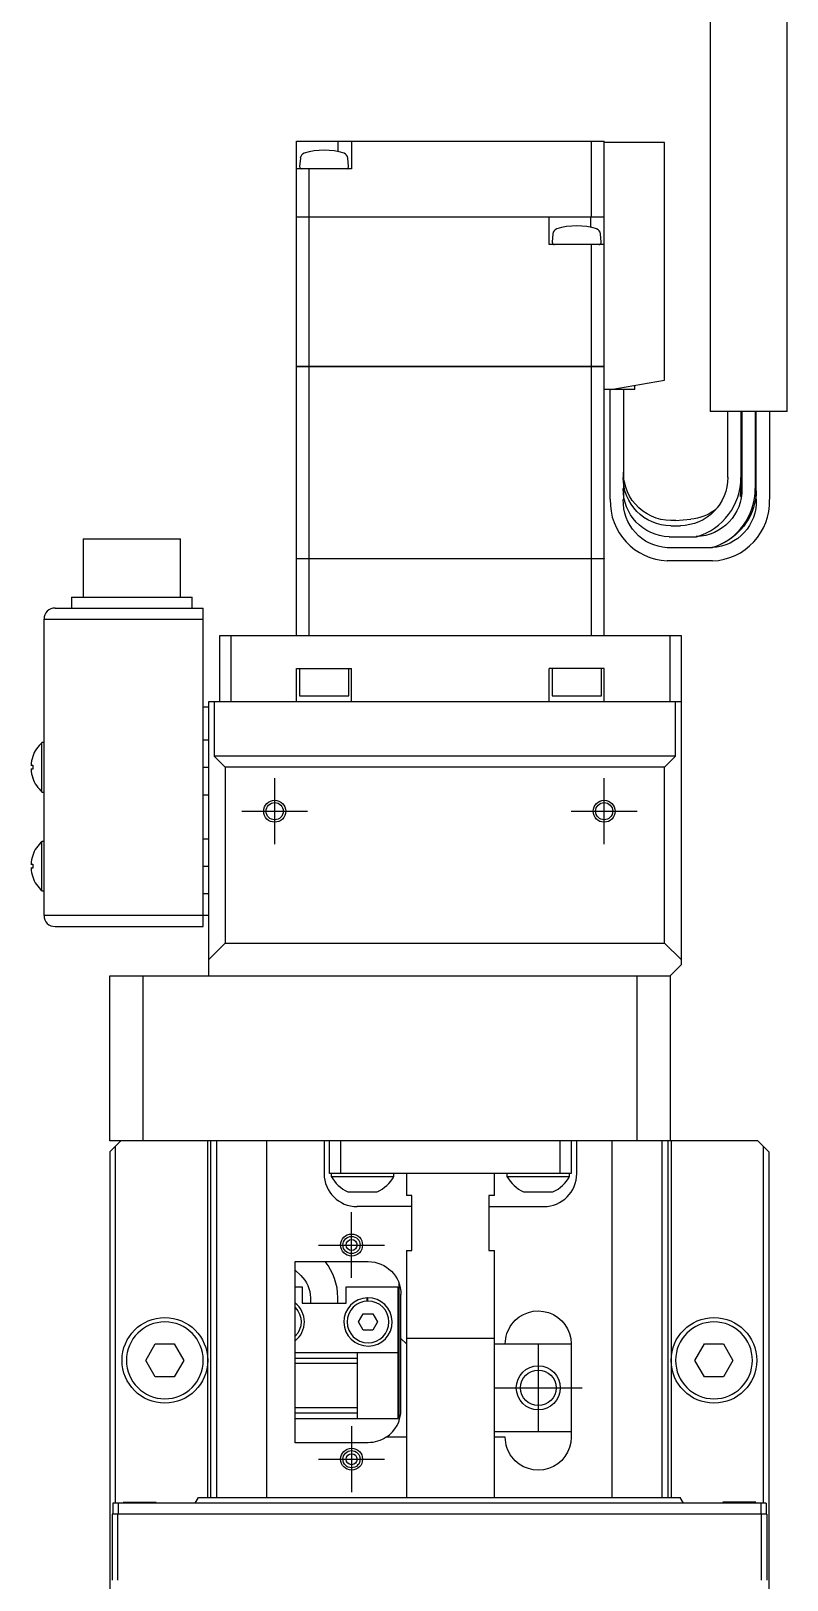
# Model space of a CAD drawing. Extents: x 0 to 1225, y -8 to 997.
# Drawn here: x 498.9 to 567.8, y 493.1 to 634.1 of the extents above; entities that cross this region are included whole.
import ezdxf

# ---------------------------------------------------------------- set-up
doc = ezdxf.new("R2010")
doc.units = 0
doc.header["$LTSCALE"] = 0.5
doc.linetypes.add('CENTER', pattern=[50.8, 31.75, -6.35, 6.35, -6.35])
for name, color, linetype in [('MSM_CENTER', 1, 'CENTER'), ('MSM_CONTINUOUS', 7, 'CONTINUOUS'), ('MSM_NARROW', 5, 'CONTINUOUS')]:
    doc.layers.add(name, color=color, linetype=linetype)

msp = doc.modelspace()

# ---------------------------------------------------------------- linework, layer by layer
at = {"layer": 'MSM_CENTER'}
for p, q in [((521.11, 560.09), (521.11, 566.09)), ((551.11, 560.09), (551.11, 566.09)), ((518.11, 563.09), (524.11, 563.09)), ((548.11, 563.09), (554.11, 563.09)), ((528.11, 520.59), (528.11, 526.59)), ((525.11, 523.59), (531.11, 523.59)), ((545.11, 514.59), (545.11, 506.59)), ((541.11, 510.59), (549.11, 510.59)), ((528.11, 507.09), (528.11, 501.09)), ((525.11, 504.09), (531.11, 504.09))]:
    msp.add_line(p, q, dxfattribs=at)
at = {"layer": 'MSM_CONTINUOUS'}
for p, q in [((560.76, 649.49), (560.76, 599.49)), ((567.76, 599.49), (567.76, 649.49)), ((523.11, 617.2), (523.11, 624.09)), ((523.11, 624.09), (551.11, 624.09)), ((526.86, 624.09), (526.86, 623.15)), ((528.11, 624.09), (528.11, 621.59)), ((549.95, 617.2), (549.95, 624.09)), ((551.11, 586.09), (551.11, 624.09)), ((556.61, 623.99), (551.11, 623.99)), ((556.61, 602.35), (556.61, 623.99)), ((523.45, 622.56), (523.38, 621.8)), ((527.84, 621.8), (527.77, 622.56)), ((528.11, 621.59), (523.11, 621.59)), ((524.26, 617.2), (524.26, 621.59)), ((523.11, 617.2), (551.11, 617.2)), ((523.11, 603.59), (523.11, 617.19)), ((551.11, 617.19), (523.11, 617.19)), ((523.12, 617.19), (523.12, 617.2)), ((524.26, 603.59), (524.26, 617.19)), ((524.27, 617.19), (524.27, 617.2)), ((546.11, 614.69), (546.11, 617.19)), ((549.86, 617.19), (549.86, 616.26)), ((549.96, 617.19), (549.96, 617.2)), ((551.1, 617.19), (551.1, 617.2)), ((546.45, 615.67), (546.38, 614.91)), ((550.84, 614.91), (550.77, 615.67)), ((551.11, 614.69), (546.11, 614.69)), ((549.95, 603.59), (549.95, 614.69)), ((523.11, 603.59), (551.11, 603.59)), ((523.11, 586.09), (523.11, 603.58)), ((551.11, 603.58), (523.11, 603.58)), ((523.12, 603.59), (523.12, 603.58)), ((524.26, 586.09), (524.26, 603.58)), ((524.27, 603.59), (524.27, 603.58)), ((549.95, 586.09), (549.95, 603.58)), ((549.96, 603.59), (549.96, 603.58)), ((551.1, 603.59), (551.1, 603.58)), ((551.71, 601.49), (556.61, 602.35)), ((553.91, 601.49), (551.11, 601.49)), ((551.66, 591.49), (551.66, 601.49)), ((552.86, 601.49), (552.86, 591.49)), ((553.91, 601.49), (553.91, 601.88)), ((567.76, 599.49), (560.76, 599.49)), ((562.36, 593.49), (562.36, 599.49)), ((563.56, 599.49), (563.56, 592.49)), ((563.66, 592.49), (563.66, 599.49)), ((564.86, 599.49), (564.86, 592.49)), ((564.96, 591.49), (564.96, 599.49)), ((566.16, 599.49), (566.16, 591.49)), ((552.86, 593.97), (552.86, 593.73)), ((563.56, 592.49), (563.5, 591.78)), ((563.51, 591.78), (563.66, 592.99)), ((563.5, 591.78), (563.5, 591.75)), ((563.5, 591.75), (563.51, 591.78)), ((557.62, 589.56), (559.01, 589.69)), ((557.17, 589.09), (558.05, 589.09)), ((503.68, 587.89), (512.53, 587.89)), ((503.68, 587.89), (503.68, 582.59)), ((512.53, 582.59), (512.53, 587.89)), ((556.86, 587.09), (560.96, 587.09)), ((557.02, 588.09), (559.5, 588.09)), ((560.95, 587.1), (560.92, 587.09)), ((523.11, 586.09), (551.11, 586.09)), ((523.11, 579.09), (523.11, 586.08)), ((551.11, 586.08), (523.11, 586.08)), ((523.12, 586.09), (523.12, 586.08)), ((524.26, 579.09), (524.26, 586.08)), ((524.27, 586.09), (524.27, 586.08)), ((549.95, 579.09), (549.95, 586.08)), ((549.96, 586.09), (549.96, 586.08)), ((551.1, 586.09), (551.1, 586.08)), ((551.11, 579.09), (551.11, 586.08)), ((560.96, 585.89), (556.86, 585.89)), ((502.61, 582.59), (513.61, 582.59)), ((502.61, 582.59), (502.61, 581.59)), ((513.61, 581.59), (513.61, 582.59)), ((501.11, 581.59), (514.61, 581.59)), ((514.61, 552.59), (514.61, 581.59)), ((500.11, 553.59), (500.11, 580.59)), ((500.11, 580.59), (514.61, 580.59)), ((516.11, 573.09), (516.11, 579.09)), ((516.11, 579.09), (558.11, 579.09)), ((517.11, 579.09), (517.11, 573.09)), ((557.11, 573.09), (557.11, 579.09)), ((558.11, 579.09), (558.11, 549.09)), ((523.11, 576.09), (528.11, 576.09)), ((523.11, 573.09), (523.11, 576.09)), ((523.36, 576.09), (523.36, 573.59)), ((527.86, 573.59), (527.86, 576.09)), ((528.11, 573.09), (528.11, 576.09)), ((551.11, 576.09), (546.11, 576.09)), ((546.11, 573.09), (546.11, 576.09)), ((546.36, 576.09), (546.36, 573.59)), ((550.86, 573.59), (550.86, 576.09)), ((551.11, 573.09), (551.11, 576.09)), ((515.11, 548.09), (515.11, 573.09)), ((515.11, 573.09), (558.11, 573.09)), ((515.61, 573.09), (515.61, 568.09)), ((523.36, 573.59), (527.86, 573.59)), ((546.36, 573.59), (550.86, 573.59)), ((557.61, 568.09), (557.61, 573.09)), ((514.61, 572.59), (515.11, 572.59)), ((499.92, 564.84), (499.92, 569.34)), ((500.11, 569.34), (499.92, 569.34)), ((514.61, 569.59), (515.11, 569.59)), ((498.92, 567.27), (499.08, 567.27)), ((499.07, 568.07), (499.08, 568.06)), ((499.08, 567.27), (499.08, 566.91)), ((514.61, 567.09), (515.11, 567.09)), ((515.61, 568.09), (516.61, 567.09)), ((557.61, 568.09), (515.61, 568.09)), ((556.61, 567.09), (516.61, 567.09)), ((516.61, 567.09), (516.61, 551.09)), ((556.61, 567.09), (557.61, 568.09)), ((556.61, 551.09), (556.61, 567.09)), ((499.08, 566.91), (498.92, 566.91)), ((499.08, 566.12), (499.07, 566.11)), ((499.92, 564.84), (500.11, 564.84)), ((514.61, 564.59), (515.11, 564.59)), ((499.92, 555.84), (499.92, 560.34)), ((500.11, 560.34), (499.92, 560.34)), ((514.61, 560.59), (515.11, 560.59)), ((499.07, 559.07), (499.08, 559.06)), ((498.92, 558.27), (499.08, 558.27)), ((499.08, 557.91), (498.92, 557.91)), ((499.08, 558.27), (499.08, 557.91)), ((514.61, 558.09), (515.11, 558.09)), ((499.08, 557.12), (499.07, 557.11)), ((499.92, 555.84), (500.11, 555.84)), ((514.61, 555.59), (515.11, 555.59)), ((515.11, 553.59), (500.11, 553.59)), ((501.11, 552.59), (514.61, 552.59)), ((515.11, 549.59), (516.61, 551.09)), ((516.61, 551.09), (556.61, 551.09)), ((556.61, 551.09), (558.11, 549.59)), ((557.11, 548.09), (558.11, 549.09)), ((506.11, 533.09), (506.11, 548.09)), ((506.11, 548.09), (557.11, 548.09)), ((509.11, 548.09), (509.11, 533.09)), ((554.11, 533.09), (554.11, 548.09)), ((557.11, 548.09), (557.11, 533.09)), ((565.11, 533.09), (506.11, 533.09)), ((507.11, 533.09), (506.11, 532.09)), ((506.11, 532.09), (506.11, 383.09)), ((506.61, 500.09), (506.61, 532.59)), ((515.01, 500.59), (515.01, 533.09)), ((515.31, 500.59), (515.31, 533.09)), ((515.81, 533.09), (515.81, 500.59)), ((520.4, 500.59), (520.4, 533.09)), ((525.61, 533.09), (525.61, 530.09)), ((526.11, 530.09), (526.11, 533.09)), ((527.11, 533.09), (527.11, 530.09)), ((547.11, 530.09), (547.11, 533.09)), ((548.11, 533.09), (548.11, 530.09)), ((548.61, 530.09), (548.61, 533.09)), ((551.82, 533.09), (551.82, 500.59)), ((556.4, 500.59), (556.4, 533.09)), ((556.91, 533.09), (556.91, 500.59)), ((557.21, 533.09), (557.21, 500.59)), ((566.11, 532.09), (565.11, 533.09)), ((565.61, 500.09), (565.61, 532.59)), ((566.11, 532.09), (566.11, 383.09)), ((548.11, 530.09), (526.11, 530.09)), ((526.26, 530.09), (526.26, 529.84)), ((526.26, 529.84), (531.96, 529.84)), ((531.96, 529.84), (531.96, 530.09)), ((533.11, 530.09), (533.11, 528.09)), ((541.11, 528.09), (541.11, 530.09)), ((542.26, 530.09), (542.26, 529.84)), ((542.26, 529.84), (547.96, 529.84)), ((547.96, 529.84), (547.96, 530.09)), ((527.77, 528.44), (530.45, 528.44)), ((533.61, 528.09), (533.11, 528.09)), ((533.61, 523.09), (533.61, 528.09)), ((541.11, 528.09), (540.61, 528.09)), ((540.61, 528.09), (540.61, 523.09)), ((543.77, 528.44), (546.45, 528.44)), ((533.61, 527.09), (528.61, 527.09)), ((540.61, 527.09), (545.61, 527.09)), ((522.98, 522.09), (529.61, 522.09)), ((522.98, 505.59), (522.98, 522.09)), ((533.11, 523.09), (533.61, 523.09)), ((533.11, 523.09), (533.11, 500.59)), ((540.61, 523.09), (541.11, 523.09)), ((541.11, 500.59), (541.11, 523.09)), ((522.98, 521.29), (523.49, 520.81)), ((522.98, 519.79), (523.61, 519.79)), ((523.61, 519.79), (523.61, 518.29)), ((527.61, 518.29), (527.61, 519.79)), ((527.61, 519.79), (532.31, 519.79)), ((532.31, 519.79), (532.31, 507.79)), ((532.41, 520.17), (532.41, 507.51)), ((532.61, 508.59), (532.61, 519.09)), ((523.61, 518.29), (527.61, 518.29)), ((524.36, 518.8), (524.36, 518.29)), ((526.86, 518.29), (526.86, 518.8)), ((529.5, 518.79), (529.5, 518.49)), ((529.57, 518.79), (529.57, 518.49)), ((529.59, 518.49), (529.59, 518.79)), ((528.74, 516.59), (529.18, 517.34)), ((529.18, 515.84), (528.74, 516.59)), ((529.18, 517.34), (530.04, 517.34)), ((530.04, 517.34), (530.47, 516.59)), ((530.47, 516.59), (530.04, 515.84)), ((530.04, 515.84), (529.18, 515.84)), ((532.61, 515.09), (533.11, 514.59)), ((541.11, 515.09), (533.11, 515.09)), ((509.38, 513.09), (510.24, 514.59)), ((510.24, 514.59), (511.97, 514.59)), ((511.97, 514.59), (512.84, 513.09)), ((532.31, 513.79), (522.98, 513.79)), ((528.61, 513.79), (528.61, 507.79)), ((541.11, 514.59), (548.11, 514.59)), ((548.11, 514.59), (548.11, 506.09)), ((559.38, 513.09), (560.24, 514.59)), ((560.24, 514.59), (561.97, 514.59)), ((561.97, 514.59), (562.84, 513.09)), ((510.24, 511.59), (509.38, 513.09)), ((512.84, 513.09), (511.97, 511.59)), ((522.98, 513.29), (528.61, 513.29)), ((528.61, 512.79), (522.98, 512.79)), ((560.24, 511.59), (559.38, 513.09)), ((562.84, 513.09), (561.97, 511.59)), ((511.97, 511.59), (510.24, 511.59)), ((561.97, 511.59), (560.24, 511.59)), ((522.98, 508.79), (528.61, 508.79)), ((528.61, 508.29), (522.98, 508.29)), ((522.98, 507.79), (532.31, 507.79)), ((548.11, 506.59), (541.11, 506.59)), ((529.61, 505.59), (522.98, 505.59)), ((533.11, 506.09), (531.27, 506.09)), ((542.11, 506.09), (541.11, 506.09)), ((506.36, 500.09), (506.36, 499.09)), ((565.86, 500.09), (506.36, 500.09)), ((506.86, 500.09), (506.86, 499.09)), ((510.31, 500.14), (507.31, 500.14)), ((507.31, 500.14), (507.31, 500.09)), ((510.31, 500.09), (510.31, 500.14)), ((513.88, 500.09), (514.18, 500.59)), ((514.18, 500.59), (558.04, 500.59)), ((558.34, 500.09), (558.04, 500.59)), ((564.91, 500.19), (561.91, 500.19)), ((561.91, 500.19), (561.91, 500.09)), ((564.91, 500.09), (564.91, 500.19)), ((565.36, 500.09), (565.36, 499.09)), ((565.86, 500.09), (565.86, 499.09)), ((506.31, 499.09), (506.31, 493.09)), ((565.91, 499.09), (506.31, 499.09)), ((506.81, 499.09), (506.81, 493.09)), ((565.41, 499.09), (565.41, 493.09)), ((565.91, 499.09), (565.91, 493.09))]:
    msp.add_line(p, q, dxfattribs=at)
for centre, radius in [((521.11, 563.09), 0.783), ((551.11, 563.09), 0.783), ((528.11, 523.59), 0.783), ((528.11, 523.59), 0.5), ((511.11, 513.09), 3.9), ((561.11, 513.09), 3.9), ((545.11, 510.59), 1.62), ((528.11, 504.09), 0.783), ((528.11, 504.09), 0.5)]:
    msp.add_circle(centre, radius, dxfattribs=at)
at = {"layer": 'MSM_CONTINUOUS', "extrusion": (0, 0, -1)}
for centre, radius in [((-529.61, 516.59), 1.9), ((-511.11, 513.09), 3.5), ((-561.11, 513.09), 3.5)]:
    msp.add_circle(centre, radius, dxfattribs=at)
at = {"layer": 'MSM_CONTINUOUS'}
for centre, radius, start, end in [((523.94, 622.52), 0.5, 107.6292, 175), ((525.61, 617.28), 6, 72.3708, 107.6292), ((527.27, 622.52), 0.5, 5, 72.3708), ((523.58, 621.78), 0.2, 175, 251.8051), ((527.64, 621.78), 0.2, 288.1949, 5), ((548.61, 610.39), 6, 72.3708, 107.6292), ((546.94, 615.63), 0.5, 107.6292, 175), ((550.27, 615.63), 0.5, 5, 72.3708), ((546.58, 614.89), 0.2, 175, 270), ((550.64, 614.89), 0.2, 270, 5), ((557.97, 593.46), 5.59, 285.9654, 0.2921), ((559.29, 592.41), 5.57, 287.3809, 0.7723), ((557.07, 591.3), 5.41, 177.9657, 267.8137), ((560.76, 591.29), 5.41, 272.1273, 2.0933), ((501.11, 580.59), 1, 90, 180), ((501.91, 567.09), 3, 131.4096, 160.9979), ((501.91, 567.09), 2.99, 161.0315, 176.554), ((501.91, 567.09), 2.99, 183.446, 198.9685), ((501.91, 567.09), 3, 199.0021, 228.5904), ((501.91, 558.09), 3, 131.4096, 160.9979), ((501.91, 558.09), 2.99, 161.0315, 176.554), ((501.91, 558.09), 2.99, 183.446, 198.9685), ((501.91, 558.09), 3, 199.0021, 228.5904), ((501.11, 553.59), 1, 180, 270), ((528.61, 530.09), 3, 180.0028, 269.9972), ((529.11, 531.4), 3.25, 208.7266, 245.6996), ((529.11, 531.4), 3.25, 294.3004, 331.2734), ((545.11, 531.4), 3.25, 208.7266, 245.6996), ((545.61, 530.09), 3, 270, 0), ((545.11, 531.4), 3.25, 294.3004, 331.2734), ((521.6, 518.8), 5.26, 359.9864, 38.6744), ((521.61, 516.59), 2.2, 308.6939, 51.3061), ((529.61, 516.59), 2.2, 91.0939, 90.599), ((529.61, 508.59), 3, 303.5573, 0)]:
    msp.add_arc(centre, radius, start, end, dxfattribs=at)
at = {"layer": 'MSM_CONTINUOUS', "extrusion": (0, 0, -1)}
for centre, radius, start, end in [((-557.25, 593.94), 4.39, 265.0821, 0.1308), ((-557.14, 592.37), 4.29, 271.642, 1.5567), ((-557.21, 593.44), 4.36, 270.5892, 0.5857), ((-558, 593.45), 4.36, 179.4314, 269.3937), ((-559.37, 592.38), 4.29, 178.4892, 268.3121), ((-557.07, 591.3), 4.22, 272.8542, 2.5704), ((-560.74, 591.31), 4.22, 177.5064, 267.069), ((-559.51, 592.38), 5.45, 181.1091, 246.0046), ((-558.63, 594.04), 4.37, 232.9581, 264.9542), ((-529.61, 519.09), 3, 90, 180), ((-521.6, 518.8), 2.76, 133.2141, 180.0438), ((-521.61, 516.59), 1.9, 136.3748, 223.6252), ((-545.11, 514.59), 3, 36.5924, 179.9988), ((-545.11, 514.59), 3, 0, 36.5912), ((-529.61, 508.59), 3, 236.4427, 270), ((-545.11, 506.09), 3, 323.4088, 0), ((-545.11, 506.09), 3, 180.003, 323.4058)]:
    msp.add_arc(centre, radius, start, end, dxfattribs=at)
at = {"layer": 'MSM_NARROW'}
for centre, radius in [((521.11, 563.09), 1), ((551.11, 563.09), 1), ((528.11, 523.59), 1), ((545.11, 510.59), 2), ((528.11, 504.09), 1)]:
    msp.add_circle(centre, radius, dxfattribs=at)

doc.saveas('drawing.dxf')
